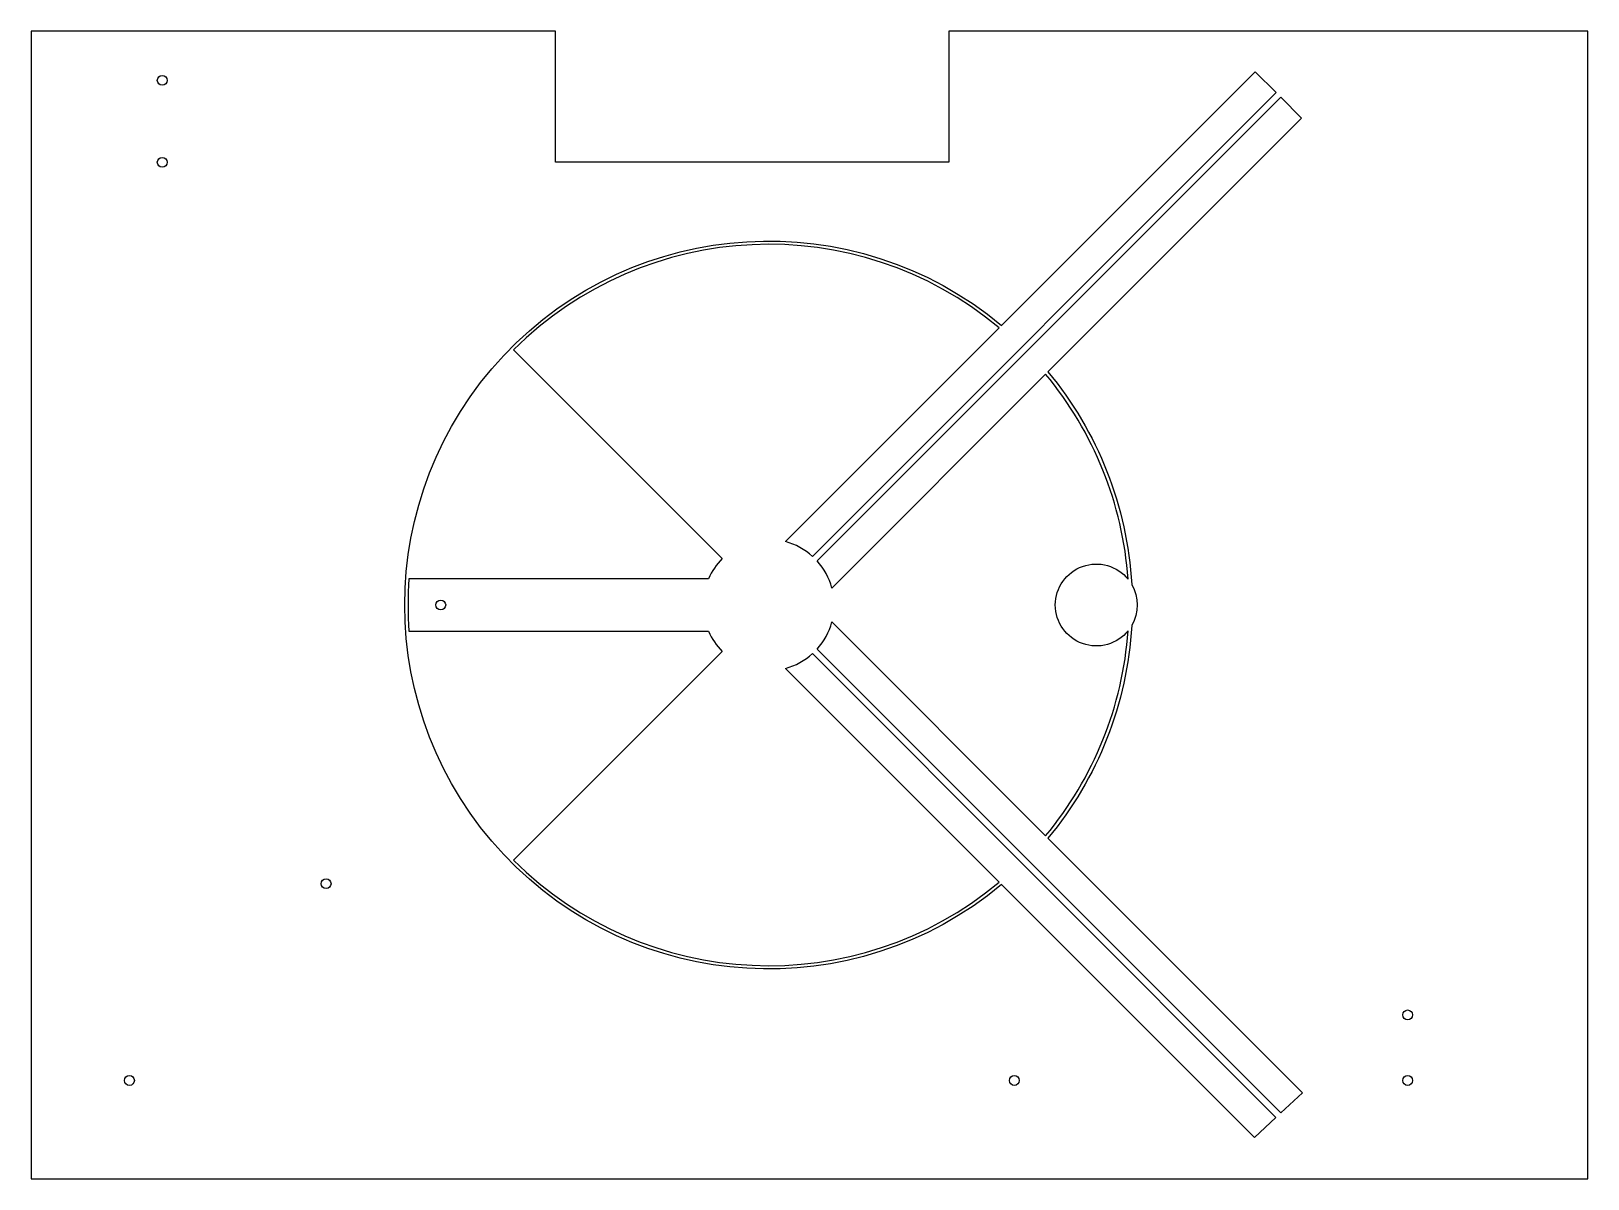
# Model space of a CAD drawing. Header units: millimetres. Extents: x -400 to 75, y 0 to 350.
import ezdxf

# ---------------------------------------------------------------- set-up
doc = ezdxf.new("R2010")
doc.units = ezdxf.units.MM

msp = doc.modelspace()

# ---------------------------------------------------------------- linework, layer by layer
msp.add_lwpolyline([(-120, 350), (-120, 310), (-240, 310), (-240, 350), (-400, 350), (-400, 0), (75, 0), (75, 350)], close=True)
for points in [[(-252.78, 252.78), (-189.14, 189.14, 0.093743), (-193.33, 183), (-284.71, 183, 0.036412), (-284.71, 167), (-193.33, 167, 0.093743), (-189.14, 160.86), (-252.78, 97.22, 0.387795), (-104.61, 90.47), (-169.82, 155.68, 0.118951), (-161.58, 160.17), (-20.17, 18.75), (-26.75, 12.61), (-103.9, 89.76, -2.136286), (-103.9, 260.24), (-26.51, 337.63), (-20.14, 331.27), (-161.58, 189.83, 0.118951), (-169.82, 194.32), (-104.61, 259.53, 0.387795)], [(-64.18, 181.25, -0.268084), (-64.18, 168.75, -0.161078), (-89.76, 103.9), (-12.12, 26.26), (-18.7, 20.12), (-160.17, 161.58, 0.118951), (-155.68, 169.82), (-90.47, 104.61, 0.15698), (-65.28, 167.14, -2.82644), (-65.28, 182.86, 0.15698), (-90.47, 245.39), (-155.68, 180.18, 0.118951), (-160.17, 188.42), (-18.73, 329.86), (-12.37, 323.49), (-89.76, 246.1, -0.161078)]]:
    msp.add_lwpolyline(points, format="xyb", close=True)
for centre in [(-360, 335), (-360, 310), (-275, 175), (-310, 90), (20, 50), (-370, 30), (-100, 30), (20, 30)]:
    msp.add_circle(centre, 1.5)

doc.saveas('drawing.dxf')
